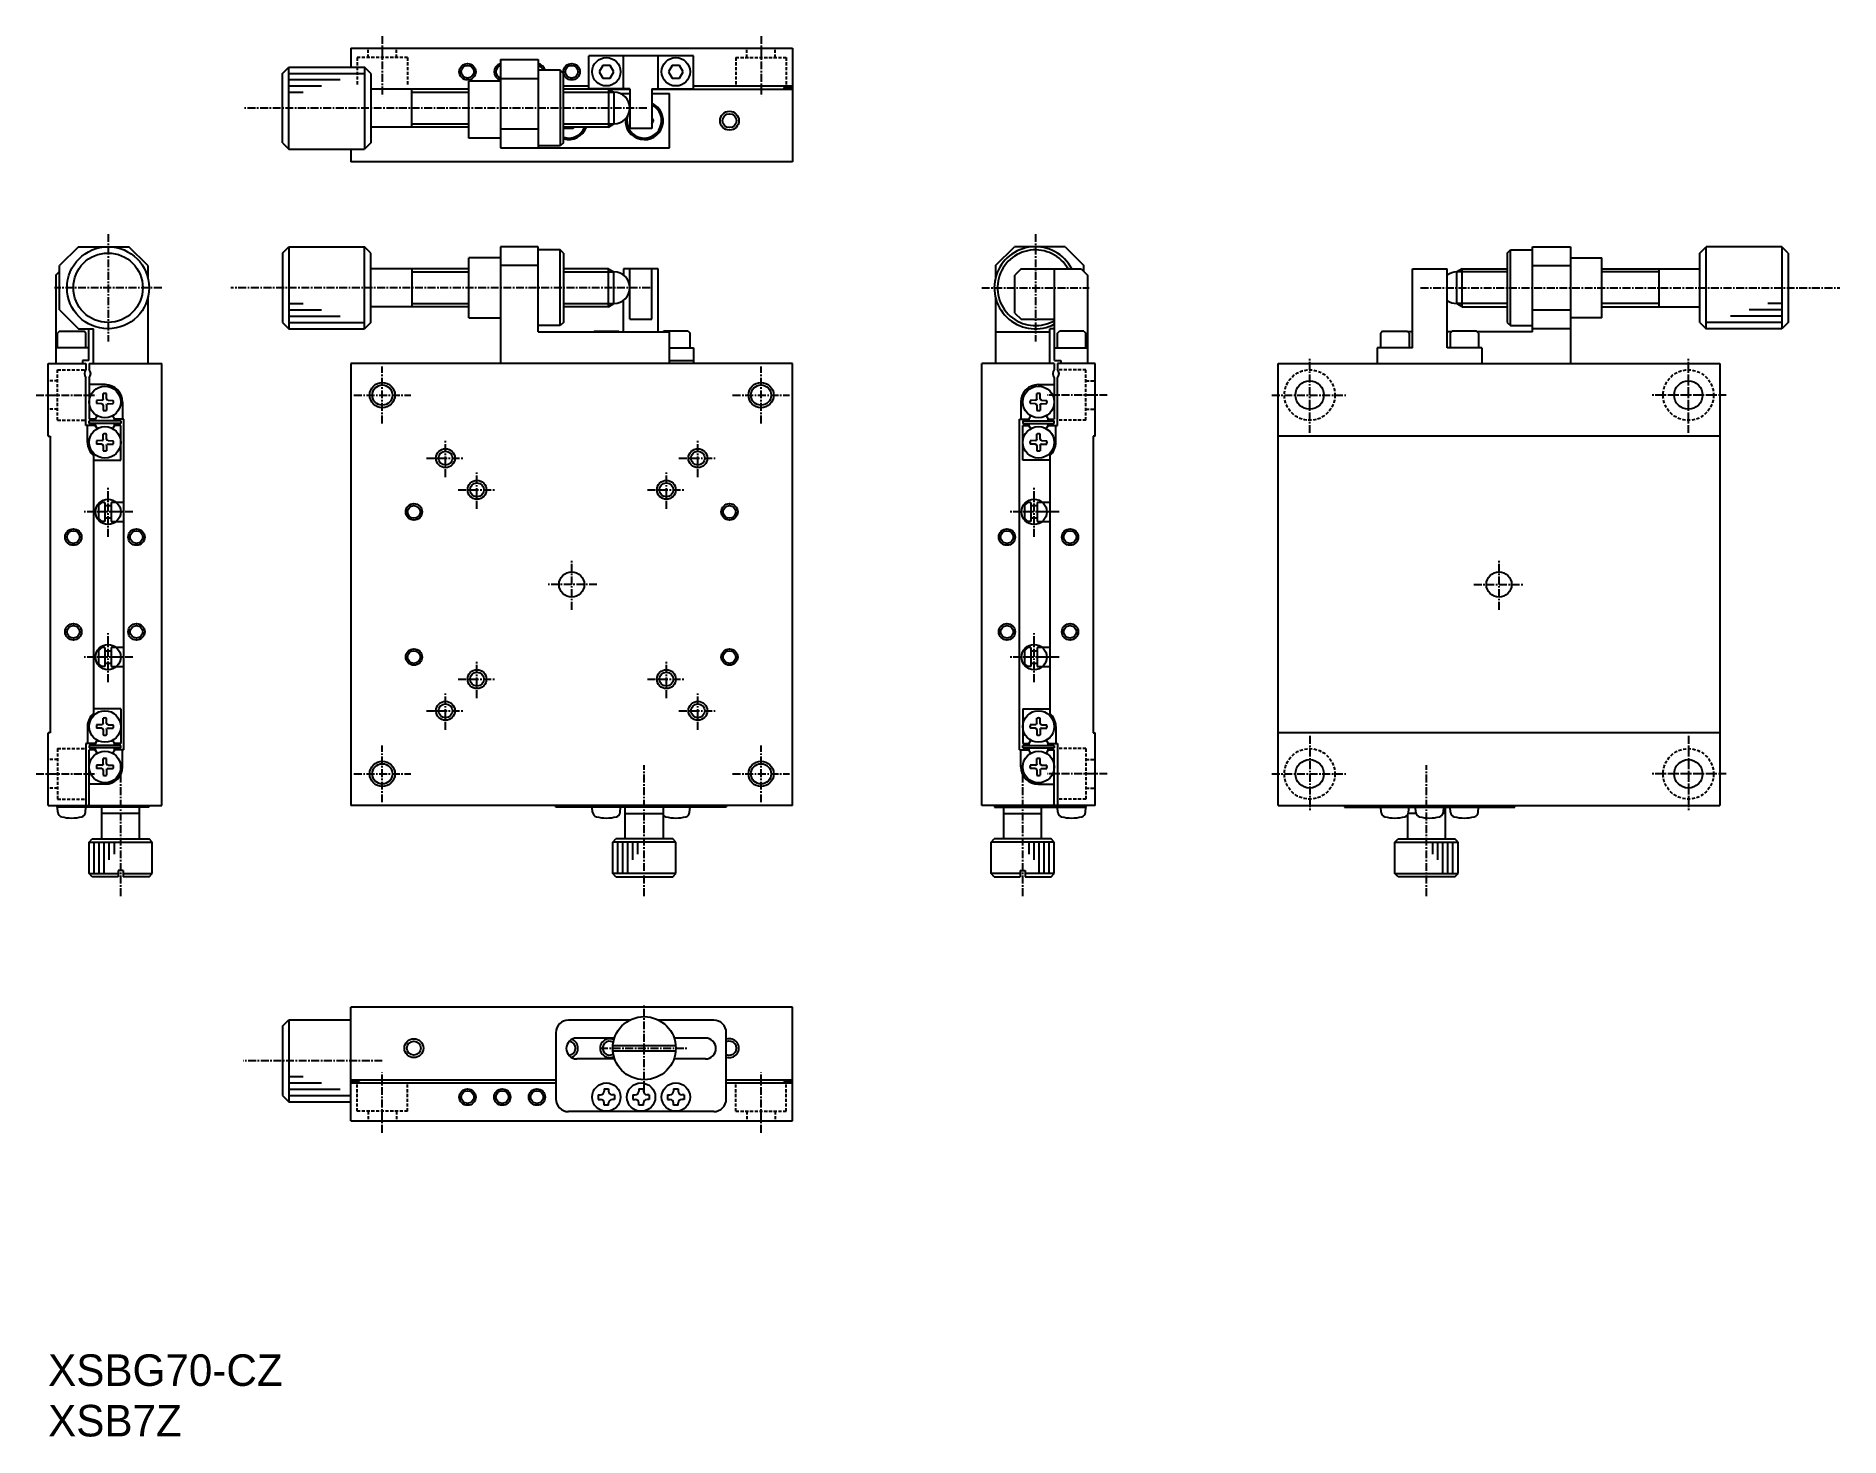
# Model space of a CAD drawing. Extents: x 78 to 364, y 35 to 256.
import ezdxf

# ---------------------------------------------------------------- set-up
doc = ezdxf.new("R2010")
doc.units = 0
doc.linetypes.add('CENTER', pattern=[2, 1.25, -0.25, 0.25, -0.25])
doc.linetypes.add('DASHED', pattern=[0.75, 0.5, -0.25])
doc.layers.get('0').update_dxf_attribs({"linetype": 'CONTINUOUS'})
doc.layers.add('CENTER', color=1, linetype='CENTER')

msp = doc.modelspace()

# ---------------------------------------------------------------- linework, layer by layer
at = {"color": 7, "linetype": 'CONTINUOUS'}
for p, q in [((127.8, 254.59), (197.8, 254.59)), ((127.8, 254.59), (127.8, 251.59)), ((197.8, 254.59), (197.8, 236.59)), ((117, 250.59), (118, 251.59)), ((118, 251.59), (130, 251.59)), ((131, 250.59), (130, 251.59)), ((151.5, 252.79), (151.5, 238.79)), ((151.5, 252.79), (157.5, 252.79)), ((157.5, 252.79), (157.5, 238.79)), ((182.1, 253.34), (165.5, 253.34)), ((165.5, 248.14), (165.5, 253.34)), ((167.73, 251.84), (167.15, 250.84)), ((168.88, 251.84), (167.73, 251.84)), ((169.46, 250.84), (168.88, 251.84)), ((171, 248.14), (171, 253.34)), ((176.5, 248.14), (176.5, 253.34)), ((178.73, 251.84), (178.15, 250.84)), ((179.88, 251.84), (178.73, 251.84)), ((180.46, 250.84), (179.88, 251.84)), ((182.1, 248.14), (182.1, 253.34)), ((117, 239.59), (117, 250.59)), ((131, 250.59), (131, 239.59)), ((146.5, 240.34), (146.5, 249.34)), ((151.5, 249.34), (146.5, 249.34)), ((151.5, 249.79), (157.5, 249.79)), ((161, 251.09), (157.5, 251.09)), ((161.5, 250.59), (161, 251.09)), ((161.5, 239.59), (161.5, 250.59)), ((167.15, 250.84), (167.73, 249.84)), ((167.73, 249.84), (168.88, 249.84)), ((168.88, 249.84), (169.46, 250.84)), ((178.15, 250.84), (178.73, 249.84)), ((178.73, 249.84), (179.88, 249.84)), ((179.88, 249.84), (180.46, 250.84)), ((146.5, 248.09), (131, 248.09)), ((137.5, 242.09), (137.5, 248.09)), ((161.5, 248.59), (165.5, 248.59)), ((168.64, 248.09), (161.5, 248.09)), ((172, 248.14), (165.5, 248.14)), ((168.64, 248.09), (169.5, 247.59)), ((168.64, 248.09), (168.64, 242.09)), ((168.64, 248.09), (172, 248.09)), ((169.5, 247.59), (169.5, 242.59)), ((170.48, 247.39), (172, 247.39)), ((172, 248.14), (172, 241.84)), ((175.5, 248.14), (175.5, 241.84)), ((175.5, 248.14), (182.1, 248.14)), ((175.5, 248.09), (197.8, 248.09)), ((175.5, 247.39), (178.3, 247.39)), ((178.3, 238.79), (178.3, 247.39)), ((182.1, 248.59), (197.8, 248.59)), ((196.4, 248.34), (196.4, 248.09)), ((196.4, 248.34), (197.8, 248.34)), ((175.5, 243.51), (175.75, 243.09)), ((175.5, 242.67), (175.75, 243.09)), ((146.5, 242.09), (131, 242.09)), ((151.5, 240.34), (146.5, 240.34)), ((151.5, 241.79), (157.5, 241.79)), ((168.64, 242.09), (161.5, 242.09)), ((161.5, 241.98), (161.58, 241.84)), ((163.02, 241.84), (161.58, 241.84)), ((163.17, 242.09), (163.02, 241.84)), ((168.64, 242.09), (169.5, 242.59)), ((175.5, 241.84), (172, 241.84)), ((117, 239.59), (118, 238.59)), ((118, 238.59), (130, 238.59)), ((127.8, 238.59), (127.8, 236.59)), ((131, 239.59), (130, 238.59)), ((151.5, 238.79), (178.3, 238.79)), ((161, 239.09), (157.5, 239.09)), ((161.5, 239.59), (161, 239.09)), ((197.8, 236.59), (127.8, 236.59)), ((84.65, 223.13), (81.65, 220.13)), ((84.65, 223.13), (92.65, 223.13)), ((95.65, 220.13), (92.65, 223.13)), ((117, 222.13), (118, 223.13)), ((118, 223.13), (130, 223.13)), ((131, 222.13), (130, 223.13)), ((151.5, 223.13), (151.5, 204.63)), ((157.5, 223.13), (151.5, 223.13)), ((157.5, 209.63), (157.5, 223.13)), ((229.96, 220.13), (232.96, 223.13)), ((240.96, 223.13), (232.96, 223.13)), ((240.96, 223.13), (243.96, 220.13)), ((315.02, 209.63), (315.02, 223.13)), ((315.02, 223.13), (321.02, 223.13)), ((321.02, 223.13), (321.02, 204.63)), ((341.52, 222.13), (342.52, 223.13)), ((354.52, 223.13), (342.52, 223.13)), ((355.52, 222.13), (354.52, 223.13)), ((81.65, 213.13), (81.65, 220.13)), ((95.65, 220.13), (95.65, 218.23)), ((117, 222.13), (117, 211.13)), ((131, 211.13), (131, 222.13)), ((146.5, 211.88), (146.5, 221.38)), ((151.5, 221.38), (146.5, 221.38)), ((157.5, 220.13), (151.5, 220.13)), ((161, 222.63), (157.5, 222.63)), ((161.5, 222.13), (161, 222.63)), ((161.5, 222.13), (161.5, 211.13)), ((229.96, 220.13), (229.96, 218.23)), ((243.96, 219.18), (243.96, 220.13)), ((311.02, 222.13), (311.52, 222.63)), ((311.02, 222.13), (311.02, 211.13)), ((311.52, 222.63), (315.02, 222.63)), ((315.02, 220.13), (321.02, 220.13)), ((321.02, 221.38), (326.02, 221.38)), ((326.02, 211.88), (326.02, 221.38)), ((341.52, 211.13), (341.52, 222.13)), ((355.52, 222.13), (355.52, 211.13)), ((81.1, 218.63), (81.65, 219.18)), ((81.1, 218.63), (81.1, 204.63)), ((146.5, 219.63), (131, 219.63)), ((137.5, 219.63), (137.5, 213.63)), ((168.64, 219.63), (161.5, 219.63)), ((168.64, 219.63), (169.5, 219.13)), ((168.64, 213.63), (168.64, 219.63)), ((169.5, 214.13), (169.5, 219.13)), ((176.5, 219.63), (171, 219.63)), ((171, 219.63), (171, 218.63)), ((172, 211.63), (172, 219.63)), ((175.5, 211.63), (175.5, 219.63)), ((176.5, 209.63), (176.5, 219.63)), ((234.01, 219.63), (233.01, 218.63)), ((233.01, 212.63), (233.01, 218.63)), ((234.01, 219.63), (243.51, 219.63)), ((239.31, 205.13), (239.31, 219.63)), ((243.51, 219.63), (244.51, 218.63)), ((244.51, 218.63), (244.51, 204.63)), ((296.02, 219.63), (301.52, 219.63)), ((296.02, 207.13), (296.02, 219.63)), ((301.52, 207.13), (301.52, 219.63)), ((303.88, 219.63), (303.02, 219.13)), ((303.02, 214.13), (303.02, 219.13)), ((303.88, 213.63), (303.88, 219.63)), ((303.88, 219.63), (311.02, 219.63)), ((326.02, 219.63), (341.52, 219.63)), ((335.02, 219.63), (335.02, 213.63)), ((95.65, 215.03), (95.65, 204.63)), ((171, 209.63), (171, 214.63)), ((229.96, 215.03), (229.96, 204.63)), ((81.65, 213.13), (84.65, 210.13)), ((146.5, 213.63), (131, 213.63)), ((146.5, 211.88), (151.5, 211.88)), ((168.64, 213.63), (161.5, 213.63)), ((168.64, 213.63), (169.5, 214.13)), ((172, 211.63), (175.5, 211.63)), ((233.01, 212.63), (234.01, 211.63)), ((234.01, 211.63), (239.31, 211.63)), ((303.88, 213.63), (303.02, 214.13)), ((303.88, 213.63), (311.02, 213.63)), ((315.02, 213.13), (321.02, 213.13)), ((326.02, 211.88), (321.02, 211.88)), ((326.02, 213.63), (341.52, 213.63)), ((81.65, 209.73), (81.35, 209.43)), ((81.35, 207.13), (81.35, 209.43)), ((81.65, 209.73), (85.55, 209.73)), ((84.65, 210.13), (87.05, 210.13)), ((85.85, 209.43), (85.55, 209.73)), ((85.85, 207.13), (85.85, 209.43)), ((86.3, 205.13), (86.3, 210.13)), ((87.05, 204.63), (87.05, 210.13)), ((117, 211.13), (118, 210.13)), ((118, 210.13), (130, 210.13)), ((131, 211.13), (130, 210.13)), ((161, 210.63), (157.5, 210.63)), ((157.5, 209.63), (178.3, 209.63)), ((161.5, 211.13), (161, 210.63)), ((166.25, 209.63), (166.35, 209.73)), ((166.35, 209.73), (170.25, 209.73)), ((170.35, 209.63), (170.25, 209.73)), ((177.25, 209.63), (177.35, 209.73)), ((181.25, 209.73), (177.35, 209.73)), ((178.3, 204.63), (178.3, 209.63)), ((181.25, 209.73), (181.55, 209.43)), ((181.55, 207.13), (181.55, 209.43)), ((229.96, 209.63), (238.56, 209.63)), ((238.56, 204.63), (238.56, 210.13)), ((239.31, 210.13), (238.56, 210.13)), ((239.76, 209.43), (240.06, 209.73)), ((239.76, 207.13), (239.76, 209.43)), ((243.96, 209.73), (240.06, 209.73)), ((243.96, 209.73), (244.26, 209.43)), ((244.26, 207.13), (244.26, 209.43)), ((291.27, 209.73), (290.97, 209.43)), ((290.97, 207.13), (290.97, 209.43)), ((291.27, 209.73), (295.17, 209.73)), ((295.47, 209.43), (295.17, 209.73)), ((296.02, 209.63), (295.27, 209.63)), ((295.47, 209.43), (295.47, 207.13)), ((302.17, 209.63), (301.52, 209.63)), ((302.27, 209.73), (301.97, 209.43)), ((301.97, 209.43), (301.97, 207.13)), ((306.17, 209.73), (302.27, 209.73)), ((306.47, 209.43), (306.17, 209.73)), ((315.02, 209.63), (306.27, 209.63)), ((306.47, 209.43), (306.47, 207.13)), ((311.02, 211.13), (311.52, 210.63)), ((311.52, 210.63), (315.02, 210.63)), ((321.02, 210.13), (315.02, 210.13)), ((341.52, 211.13), (342.52, 210.13)), ((354.52, 210.13), (342.52, 210.13)), ((355.52, 211.13), (354.52, 210.13)), ((86.3, 207.13), (81.1, 207.13)), ((178.3, 207.13), (182.1, 207.13)), ((182.1, 207.13), (182.1, 204.63)), ((239.31, 207.13), (244.51, 207.13)), ((290.42, 207.13), (290.42, 204.63)), ((296.02, 207.13), (290.42, 207.13)), ((307.02, 207.13), (301.52, 207.13)), ((307.02, 207.13), (307.02, 204.63)), ((79.85, 193.13), (79.85, 204.63)), ((79.85, 204.63), (85.85, 204.63)), ((86.3, 205.13), (85.3, 205.13)), ((85.3, 205.13), (85.3, 204.63)), ((85.85, 204.63), (85.85, 203.7)), ((86.35, 204.63), (86.35, 203.7)), ((86.35, 204.63), (97.85, 204.63)), ((97.85, 134.63), (97.85, 204.63)), ((197.8, 204.63), (127.8, 204.63)), ((127.8, 204.63), (127.8, 134.63)), ((178.3, 205.13), (182.1, 205.13)), ((197.8, 134.63), (197.8, 204.63)), ((227.76, 134.63), (227.76, 204.63)), ((239.26, 204.63), (227.76, 204.63)), ((239.26, 204.63), (239.26, 203.7)), ((239.31, 205.13), (240.31, 205.13)), ((239.76, 204.63), (239.76, 203.7)), ((245.76, 204.63), (239.76, 204.63)), ((240.31, 205.13), (240.31, 204.63)), ((245.76, 193.13), (245.76, 204.63)), ((274.72, 204.63), (344.72, 204.63)), ((274.72, 134.63), (274.72, 204.63)), ((344.72, 204.63), (344.72, 134.63)), ((85.85, 194.83), (85.85, 202.37)), ((86.35, 202.37), (86.35, 195.83)), ((88.9, 201.28), (86.35, 201.28)), ((236.71, 201.28), (239.26, 201.28)), ((239.26, 202.37), (239.26, 195.83)), ((239.76, 194.83), (239.76, 202.37)), ((88.35, 198.81), (87.52, 198.79)), ((88.35, 198.26), (87.52, 198.27)), ((88.35, 198.81), (88.51, 198.88)), ((88.35, 198.26), (88.51, 198.19)), ((88.57, 199.02), (88.51, 198.88)), ((88.57, 198.05), (88.51, 198.19)), ((88.57, 199.02), (88.59, 199.86)), ((88.57, 198.05), (88.59, 197.21)), ((89.12, 199.02), (89.11, 199.86)), ((89.12, 198.05), (89.11, 197.21)), ((89.12, 199.02), (89.18, 198.88)), ((89.12, 198.05), (89.18, 198.19)), ((89.35, 198.81), (89.18, 198.88)), ((89.35, 198.26), (89.18, 198.19)), ((89.35, 198.81), (90.17, 198.79)), ((89.35, 198.26), (90.17, 198.27)), ((91.65, 198.53), (91.65, 195.83)), ((233.96, 198.53), (233.96, 195.83)), ((236.26, 198.81), (235.43, 198.79)), ((236.26, 198.26), (235.43, 198.27)), ((236.26, 198.81), (236.43, 198.88)), ((236.26, 198.26), (236.43, 198.19)), ((236.48, 199.02), (236.43, 198.88)), ((236.48, 198.05), (236.43, 198.19)), ((236.48, 199.02), (236.5, 199.86)), ((236.48, 198.05), (236.5, 197.21)), ((237.03, 199.02), (237.02, 199.86)), ((237.03, 198.05), (237.02, 197.21)), ((237.03, 199.02), (237.09, 198.88)), ((237.03, 198.05), (237.09, 198.19)), ((237.26, 198.81), (237.09, 198.88)), ((237.26, 198.26), (237.09, 198.19)), ((237.26, 198.81), (238.08, 198.79)), ((237.26, 198.26), (238.08, 198.27)), ((87.3, 194.83), (85.85, 194.83)), ((86.1, 192.13), (86.1, 194.83)), ((87.3, 195.83), (86.35, 195.83)), ((91.35, 195.53), (86.35, 195.53)), ((86.35, 195.13), (86.35, 195.53)), ((91.35, 195.13), (86.35, 195.13)), ((87.47, 196.13), (87.3, 195.83)), ((87.47, 194.54), (87.3, 194.83)), ((90.23, 196.13), (90.4, 195.83)), ((90.23, 194.54), (90.4, 194.83)), ((91.85, 195.83), (90.4, 195.83)), ((91.35, 194.83), (90.4, 194.83)), ((91.35, 195.53), (91.35, 195.13)), ((91.35, 189.33), (91.35, 194.83)), ((91.85, 143.43), (91.85, 195.83)), ((233.76, 195.83), (235.21, 195.83)), ((233.76, 143.43), (233.76, 195.83)), ((234.26, 195.53), (239.26, 195.53)), ((234.26, 195.53), (234.26, 195.13)), ((234.26, 195.13), (239.26, 195.13)), ((234.26, 189.33), (234.26, 194.83)), ((234.26, 194.83), (235.21, 194.83)), ((235.38, 196.13), (235.21, 195.83)), ((235.38, 194.54), (235.21, 194.83)), ((238.14, 196.13), (238.31, 195.83)), ((238.14, 194.54), (238.31, 194.83)), ((238.31, 195.83), (239.26, 195.83)), ((238.31, 194.83), (239.76, 194.83)), ((239.26, 195.13), (239.26, 195.53)), ((239.51, 192.13), (239.51, 194.83)), ((79.85, 193.13), (80.2, 193.13)), ((80.2, 193.13), (80.2, 146.13)), ((88.35, 192.41), (87.52, 192.39)), ((88.35, 191.86), (87.52, 191.87)), ((88.35, 192.41), (88.51, 192.48)), ((88.35, 191.86), (88.51, 191.79)), ((88.57, 192.62), (88.51, 192.48)), ((88.57, 191.65), (88.51, 191.79)), ((88.57, 192.62), (88.59, 193.46)), ((88.57, 191.65), (88.59, 190.81)), ((89.12, 192.62), (89.11, 193.46)), ((89.12, 191.65), (89.11, 190.81)), ((89.12, 192.62), (89.18, 192.48)), ((89.12, 191.65), (89.18, 191.79)), ((89.35, 192.41), (89.18, 192.48)), ((89.35, 191.86), (89.18, 191.79)), ((89.35, 192.41), (90.17, 192.39)), ((89.35, 191.86), (90.17, 191.87)), ((236.26, 192.41), (235.43, 192.39)), ((236.26, 191.86), (235.43, 191.87)), ((236.26, 192.41), (236.43, 192.48)), ((236.26, 191.86), (236.43, 191.79)), ((236.48, 192.62), (236.43, 192.48)), ((236.48, 191.65), (236.43, 191.79)), ((236.48, 192.62), (236.5, 193.46)), ((236.48, 191.65), (236.5, 190.81)), ((237.03, 192.62), (237.02, 193.46)), ((237.03, 191.65), (237.02, 190.81)), ((237.03, 192.62), (237.09, 192.48)), ((237.03, 191.65), (237.09, 191.79)), ((237.26, 192.41), (237.09, 192.48)), ((237.26, 191.86), (237.09, 191.79)), ((237.26, 192.41), (238.08, 192.39)), ((237.26, 191.86), (238.08, 191.87)), ((245.76, 193.13), (245.41, 193.13)), ((245.41, 193.13), (245.41, 146.13)), ((344.72, 193.13), (274.72, 193.13)), ((87.05, 190.06), (87.05, 149.21)), ((87.05, 189.33), (91.35, 189.33)), ((238.56, 189.33), (234.26, 189.33)), ((238.56, 190.06), (238.56, 149.21)), ((87.85, 182.13), (88.35, 182.63)), ((87.85, 182.13), (87.85, 180.13)), ((87.85, 180.13), (88.35, 179.63)), ((88.85, 182.63), (88.35, 182.63)), ((88.85, 182.63), (88.85, 179.63)), ((88.85, 182.13), (89.85, 182.13)), ((89.85, 180.13), (88.85, 180.13)), ((89.85, 182.63), (89.85, 179.63)), ((91.85, 182.63), (89.85, 182.63)), ((234.56, 182.13), (235.06, 182.63)), ((234.56, 182.13), (234.56, 180.13)), ((234.56, 180.13), (235.06, 179.63)), ((235.56, 182.63), (235.06, 182.63)), ((235.56, 182.63), (235.56, 179.63)), ((235.56, 182.13), (236.56, 182.13)), ((236.56, 180.13), (235.56, 180.13)), ((236.56, 182.63), (236.56, 179.63)), ((238.56, 182.63), (236.56, 182.63)), ((88.85, 179.63), (88.35, 179.63)), ((89.85, 179.63), (91.85, 179.63)), ((235.56, 179.63), (235.06, 179.63)), ((236.56, 179.63), (238.56, 179.63)), ((87.85, 159.13), (88.35, 159.63)), ((87.85, 159.13), (87.85, 157.13)), ((88.85, 159.63), (88.35, 159.63)), ((88.85, 159.63), (88.85, 156.63)), ((88.85, 159.13), (89.85, 159.13)), ((89.85, 159.63), (89.85, 156.63)), ((91.85, 159.63), (89.85, 159.63)), ((234.56, 159.13), (235.06, 159.63)), ((234.56, 159.13), (234.56, 157.13)), ((235.56, 159.63), (235.06, 159.63)), ((235.56, 159.63), (235.56, 156.63)), ((235.56, 159.13), (236.56, 159.13)), ((236.56, 159.63), (236.56, 156.63)), ((238.56, 159.63), (236.56, 159.63)), ((87.85, 157.13), (88.35, 156.63)), ((88.85, 156.63), (88.35, 156.63)), ((89.85, 157.13), (88.85, 157.13)), ((89.85, 156.63), (91.85, 156.63)), ((234.56, 157.13), (235.06, 156.63)), ((235.56, 156.63), (235.06, 156.63)), ((236.56, 157.13), (235.56, 157.13)), ((236.56, 156.63), (238.56, 156.63)), ((91.35, 149.93), (87.05, 149.93)), ((91.35, 149.93), (91.35, 144.43)), ((234.26, 149.93), (238.56, 149.93)), ((234.26, 149.93), (234.26, 144.43)), ((80.2, 146.13), (79.85, 146.13)), ((79.85, 134.63), (79.85, 146.13)), ((86.1, 147.13), (86.1, 144.43)), ((88.35, 147.41), (87.52, 147.39)), ((88.35, 146.86), (87.52, 146.87)), ((88.35, 147.41), (88.51, 147.48)), ((88.35, 146.86), (88.51, 146.79)), ((88.57, 147.62), (88.51, 147.48)), ((88.57, 146.65), (88.51, 146.79)), ((88.57, 147.62), (88.59, 148.46)), ((88.57, 146.65), (88.59, 145.81)), ((89.12, 147.62), (89.11, 148.46)), ((89.12, 146.65), (89.11, 145.81)), ((89.12, 147.62), (89.18, 147.48)), ((89.12, 146.65), (89.18, 146.79)), ((89.35, 147.41), (89.18, 147.48)), ((89.35, 146.86), (89.18, 146.79)), ((89.35, 147.41), (90.17, 147.39)), ((89.35, 146.86), (90.17, 146.87)), ((236.26, 147.41), (235.43, 147.39)), ((236.26, 146.86), (235.43, 146.87)), ((236.26, 147.41), (236.43, 147.48)), ((236.26, 146.86), (236.43, 146.79)), ((236.48, 147.62), (236.43, 147.48)), ((236.48, 146.65), (236.43, 146.79)), ((236.48, 147.62), (236.5, 148.46)), ((236.48, 146.65), (236.5, 145.81)), ((237.03, 147.62), (237.02, 148.46)), ((237.03, 146.65), (237.02, 145.81)), ((237.03, 147.62), (237.09, 147.48)), ((237.03, 146.65), (237.09, 146.79)), ((237.26, 147.41), (237.09, 147.48)), ((237.26, 146.86), (237.09, 146.79)), ((237.26, 147.41), (238.08, 147.39)), ((237.26, 146.86), (238.08, 146.87)), ((239.51, 147.13), (239.51, 144.43)), ((245.41, 146.13), (245.76, 146.13)), ((245.76, 134.63), (245.76, 146.13)), ((344.72, 146.13), (274.72, 146.13)), ((85.85, 144.43), (85.85, 134.63)), ((87.3, 144.43), (85.85, 144.43)), ((91.35, 144.13), (86.35, 144.13)), ((86.35, 144.13), (86.35, 143.73)), ((91.35, 143.73), (86.35, 143.73)), ((86.35, 134.63), (86.35, 143.43)), ((87.3, 143.43), (86.35, 143.43)), ((87.47, 144.73), (87.3, 144.43)), ((87.47, 143.14), (87.3, 143.43)), ((90.23, 144.73), (90.4, 144.43)), ((90.23, 143.14), (90.4, 143.43)), ((91.35, 144.43), (90.4, 144.43)), ((91.85, 143.43), (90.4, 143.43)), ((91.35, 143.73), (91.35, 144.13)), ((91.65, 140.73), (91.65, 143.43)), ((233.76, 143.43), (235.21, 143.43)), ((233.96, 140.73), (233.96, 143.43)), ((234.26, 144.43), (235.21, 144.43)), ((234.26, 144.13), (239.26, 144.13)), ((234.26, 143.73), (234.26, 144.13)), ((234.26, 143.73), (239.26, 143.73)), ((235.38, 144.73), (235.21, 144.43)), ((235.38, 143.14), (235.21, 143.43)), ((238.14, 144.73), (238.31, 144.43)), ((238.14, 143.14), (238.31, 143.43)), ((238.31, 144.43), (239.76, 144.43)), ((238.31, 143.43), (239.26, 143.43)), ((239.26, 144.13), (239.26, 143.73)), ((239.26, 134.63), (239.26, 143.43)), ((239.76, 144.43), (239.76, 134.63)), ((88.35, 141.01), (87.52, 140.99)), ((88.35, 140.46), (87.52, 140.47)), ((88.35, 141.01), (88.51, 141.08)), ((88.35, 140.46), (88.51, 140.39)), ((88.57, 141.22), (88.51, 141.08)), ((88.57, 140.25), (88.51, 140.39)), ((88.57, 141.22), (88.59, 142.06)), ((88.57, 140.25), (88.59, 139.41)), ((89.12, 141.22), (89.11, 142.06)), ((89.12, 140.25), (89.11, 139.41)), ((89.12, 141.22), (89.18, 141.08)), ((89.12, 140.25), (89.18, 140.39)), ((89.35, 141.01), (89.18, 141.08)), ((89.35, 140.46), (89.18, 140.39)), ((89.35, 141.01), (90.17, 140.99)), ((89.35, 140.46), (90.17, 140.47)), ((236.26, 141.01), (235.43, 140.99)), ((236.26, 140.46), (235.43, 140.47)), ((236.26, 141.01), (236.43, 141.08)), ((236.26, 140.46), (236.43, 140.39)), ((236.48, 141.22), (236.43, 141.08)), ((236.48, 140.25), (236.43, 140.39)), ((236.48, 141.22), (236.5, 142.06)), ((236.48, 140.25), (236.5, 139.41)), ((237.03, 141.22), (237.02, 142.06)), ((237.03, 140.25), (237.02, 139.41)), ((237.03, 141.22), (237.09, 141.08)), ((237.03, 140.25), (237.09, 140.39)), ((237.26, 141.01), (237.09, 141.08)), ((237.26, 140.46), (237.09, 140.39)), ((237.26, 141.01), (238.08, 140.99)), ((237.26, 140.46), (238.08, 140.47)), ((88.9, 137.98), (86.35, 137.98)), ((236.71, 137.98), (239.26, 137.98)), ((79.85, 134.63), (97.85, 134.63)), ((81.3, 134.33), (81.3, 134.63)), ((95.8, 134.33), (81.3, 134.33)), ((81.41, 133.55), (81.35, 134.33)), ((85.78, 133.55), (85.85, 134.33)), ((88.35, 129.33), (88.35, 134.33)), ((94.35, 129.33), (94.35, 134.33)), ((95.8, 134.63), (95.8, 134.33)), ((197.8, 134.63), (127.8, 134.63)), ((160.3, 134.33), (160.3, 134.63)), ((187.3, 134.33), (160.3, 134.33)), ((166.12, 133.57), (166.05, 134.33)), ((170.48, 133.55), (170.55, 134.33)), ((171.3, 129.33), (171.3, 134.33)), ((177.3, 134.33), (177.3, 129.33)), ((181.48, 133.55), (181.55, 134.33)), ((187.3, 134.63), (187.3, 134.33)), ((245.76, 134.63), (227.76, 134.63)), ((229.81, 134.63), (229.81, 134.33)), ((229.81, 134.33), (244.31, 134.33)), ((231.26, 129.33), (231.26, 134.33)), ((237.26, 129.33), (237.26, 134.33)), ((239.83, 133.55), (239.76, 134.33)), ((244.19, 133.55), (244.26, 134.33)), ((244.31, 134.33), (244.31, 134.63)), ((274.72, 134.63), (344.72, 134.63)), ((285.22, 134.63), (285.22, 134.33)), ((285.22, 134.33), (312.22, 134.33)), ((291.03, 133.55), (290.97, 134.33)), ((295.4, 133.57), (295.47, 134.33)), ((296.53, 133.55), (296.47, 134.33)), ((300.9, 133.57), (300.97, 134.33)), ((301.22, 129.33), (301.22, 134.33)), ((302.03, 133.55), (301.97, 134.33)), ((306.4, 133.57), (306.47, 134.33)), ((312.22, 134.33), (312.22, 134.63)), ((94.35, 133.33), (88.35, 133.33)), ((171.3, 133.33), (177.3, 133.33)), ((231.26, 133.33), (237.26, 133.33)), ((295.22, 133.12), (295.22, 129.33)), ((296.58, 133.33), (295.34, 133.33)), ((301.22, 133.33), (300.84, 133.33)), ((86.35, 128.83), (86.85, 129.33)), ((86.35, 123.83), (86.35, 128.83)), ((86.85, 129.33), (95.85, 129.33)), ((96.35, 128.83), (95.85, 129.33)), ((96.35, 123.83), (96.35, 128.83)), ((169.3, 128.83), (169.8, 129.33)), ((169.3, 123.83), (169.3, 128.83)), ((178.8, 129.33), (169.8, 129.33)), ((179.3, 128.83), (178.8, 129.33)), ((179.3, 123.83), (179.3, 128.83)), ((229.26, 128.83), (229.76, 129.33)), ((229.26, 123.83), (229.26, 128.83)), ((238.76, 129.33), (229.76, 129.33)), ((239.26, 128.83), (238.76, 129.33)), ((239.26, 123.83), (239.26, 128.83)), ((293.22, 128.83), (293.72, 129.33)), ((293.22, 123.83), (293.22, 128.83)), ((293.72, 129.33), (302.72, 129.33)), ((303.22, 128.83), (302.72, 129.33)), ((303.22, 123.83), (303.22, 128.83)), ((86.85, 123.33), (86.35, 123.83)), ((90.95, 123.33), (86.85, 123.33)), ((90.95, 124.33), (90.95, 123.33)), ((91.75, 124.33), (90.95, 124.33)), ((91.75, 124.33), (91.75, 123.33)), ((95.85, 123.33), (91.75, 123.33)), ((95.85, 123.33), (96.35, 123.83)), ((169.8, 123.33), (169.3, 123.83)), ((169.8, 123.33), (178.8, 123.33)), ((178.8, 123.33), (179.3, 123.83)), ((229.76, 123.33), (229.26, 123.83)), ((229.76, 123.33), (233.86, 123.33)), ((233.86, 124.33), (233.86, 123.33)), ((233.86, 124.33), (234.66, 124.33)), ((234.66, 124.33), (234.66, 123.33)), ((234.66, 123.33), (238.76, 123.33)), ((238.76, 123.33), (239.26, 123.83)), ((293.72, 123.33), (293.22, 123.83)), ((302.72, 123.33), (293.72, 123.33)), ((302.72, 123.33), (303.22, 123.83)), ((117, 99.68), (118, 100.68)), ((118, 100.68), (127.8, 100.68)), ((197.8, 102.68), (127.8, 102.68)), ((127.8, 84.68), (127.8, 102.68)), ((172.02, 100.63), (162.3, 100.63)), ((185.3, 100.63), (176.58, 100.63)), ((197.8, 84.68), (197.8, 102.68)), ((117, 99.68), (117, 88.68)), ((160.3, 98.63), (160.3, 88.13)), ((169.57, 97.78), (163.6, 97.78)), ((184, 97.78), (179.04, 97.78)), ((187.3, 88.13), (187.3, 98.63)), ((169.6, 94.48), (163.6, 94.48)), ((169.32, 96.58), (179.29, 96.58)), ((169.32, 95.78), (179.29, 95.78)), ((184, 94.48), (179.01, 94.48)), ((117, 88.68), (118, 87.68)), ((127.8, 91.18), (160.3, 91.18)), ((129.2, 90.93), (127.8, 90.93)), ((127.8, 90.68), (160.3, 90.68)), ((129.2, 90.93), (129.2, 91.18)), ((167, 88.78), (167.36, 88.78)), ((167, 88.78), (167, 88.07)), ((167.95, 89.72), (167.95, 89.37)), ((167.95, 89.72), (168.66, 89.72)), ((168.66, 89.72), (168.66, 89.37)), ((169.6, 88.78), (169.25, 88.78)), ((169.6, 88.78), (169.6, 88.07)), ((172.5, 88.78), (172.86, 88.78)), ((172.5, 88.78), (172.5, 88.07)), ((173.45, 89.72), (173.45, 89.37)), ((173.45, 89.72), (174.16, 89.72)), ((174.16, 89.72), (174.16, 89.37)), ((175.1, 88.78), (174.75, 88.78)), ((175.1, 88.78), (175.1, 88.07)), ((178, 88.78), (178.36, 88.78)), ((178, 88.78), (178, 88.07)), ((178.95, 89.72), (178.95, 89.37)), ((178.95, 89.72), (179.66, 89.72)), ((179.66, 89.72), (179.66, 89.37)), ((180.6, 88.78), (180.25, 88.78)), ((180.6, 88.78), (180.6, 88.07)), ((187.3, 91.18), (197.8, 91.18)), ((187.3, 90.68), (197.8, 90.68)), ((196.4, 90.93), (196.4, 91.18)), ((196.4, 90.93), (197.8, 90.93)), ((118, 87.68), (127.8, 87.68)), ((185.3, 86.13), (162.3, 86.13)), ((167, 88.07), (167.36, 88.07)), ((167.95, 87.13), (167.95, 87.48)), ((168.66, 87.13), (167.95, 87.13)), ((168.66, 87.13), (168.66, 87.48)), ((169.6, 88.07), (169.25, 88.07)), ((172.5, 88.07), (172.86, 88.07)), ((173.45, 87.13), (173.45, 87.48)), ((174.16, 87.13), (173.45, 87.13)), ((174.16, 87.13), (174.16, 87.48)), ((175.1, 88.07), (174.75, 88.07)), ((178, 88.07), (178.36, 88.07)), ((178.95, 87.13), (178.95, 87.48)), ((179.66, 87.13), (178.95, 87.13)), ((179.66, 87.13), (179.66, 87.48)), ((180.6, 88.07), (180.25, 88.07)), ((127.8, 84.68), (197.8, 84.68))]:
    msp.add_line(p, q, dxfattribs=at)
at = {"color": 3, "linetype": 'DASHED'}
for p, q in [((130.55, 253.09), (130.55, 254.59)), ((135.05, 253.09), (135.05, 254.59)), ((190.55, 253.09), (190.55, 254.59)), ((195.05, 253.09), (195.05, 254.59)), ((136.8, 253.09), (128.8, 253.09)), ((128.8, 253.09), (128.8, 248.59)), ((136.8, 253.09), (136.8, 248.59)), ((188.8, 253.09), (196.8, 253.09)), ((188.8, 253.09), (188.8, 248.59)), ((196.8, 253.09), (196.8, 248.59)), ((81.35, 195.63), (81.35, 203.63)), ((81.35, 203.63), (85.8, 203.63)), ((244.26, 203.63), (239.81, 203.63)), ((244.26, 195.63), (244.26, 203.63)), ((81.35, 201.88), (79.85, 201.88)), ((244.26, 201.88), (245.76, 201.88)), ((81.35, 197.38), (79.85, 197.38)), ((244.26, 197.38), (245.76, 197.38)), ((81.35, 195.63), (85.85, 195.63)), ((244.26, 195.63), (239.76, 195.63)), ((81.35, 143.63), (81.35, 135.63)), ((81.35, 143.63), (85.85, 143.63)), ((244.26, 143.63), (239.76, 143.63)), ((244.26, 143.63), (244.26, 135.63)), ((81.35, 141.88), (79.85, 141.88)), ((244.26, 141.88), (245.76, 141.88)), ((81.35, 137.38), (79.85, 137.38)), ((244.26, 137.38), (245.76, 137.38)), ((81.35, 135.63), (85.85, 135.63)), ((244.26, 135.63), (239.76, 135.63)), ((128.8, 86.18), (128.8, 90.68)), ((136.8, 86.18), (136.8, 90.68)), ((188.8, 86.18), (188.8, 90.68)), ((196.8, 86.18), (196.8, 90.68)), ((136.8, 86.18), (128.8, 86.18)), ((130.55, 86.18), (130.55, 84.68)), ((135.05, 86.18), (135.05, 84.68)), ((188.8, 86.18), (196.8, 86.18)), ((190.55, 86.18), (190.55, 84.68)), ((195.05, 86.18), (195.05, 84.68))]:
    msp.add_line(p, q, dxfattribs=at)
at = {"color": 3, "linetype": 'CONTINUOUS'}
for p, q in [((118, 238.59), (118, 251.59)), ((130, 251.59), (130, 238.59)), ((118, 250.59), (130, 250.59)), ((118, 249.59), (126.12, 249.59)), ((161, 251.09), (161, 239.09)), ((118, 248.59), (123.17, 248.59)), ((118, 247.59), (120.24, 247.59)), ((137.5, 247.59), (146.5, 247.59)), ((161.5, 247.59), (169.5, 247.59)), ((137.5, 242.59), (146.5, 242.59)), ((161.5, 242.59), (169.5, 242.59)), ((118, 223.13), (118, 210.13)), ((130, 210.13), (130, 223.13)), ((342.52, 210.13), (342.52, 223.13)), ((354.52, 223.13), (354.52, 210.13)), ((161, 210.63), (161, 222.63)), ((311.52, 210.63), (311.52, 222.63)), ((137.5, 219.13), (146.5, 219.13)), ((161.5, 219.13), (169.5, 219.13)), ((311.02, 219.13), (303.02, 219.13)), ((335.02, 219.13), (326.02, 219.13)), ((118, 214.13), (120.24, 214.13)), ((118, 213.13), (123.17, 213.13)), ((118, 212.13), (126.12, 212.13)), ((137.5, 214.13), (146.5, 214.13)), ((161.5, 214.13), (169.5, 214.13)), ((311.02, 214.13), (303.02, 214.13)), ((335.02, 214.13), (326.02, 214.13)), ((354.52, 212.13), (346.4, 212.13)), ((354.52, 213.13), (349.35, 213.13)), ((354.52, 214.13), (352.28, 214.13)), ((118, 211.13), (130, 211.13)), ((354.52, 211.13), (342.52, 211.13)), ((86.35, 128.83), (96.35, 128.83)), ((87.15, 123.83), (87.15, 128.83)), ((87.95, 123.83), (87.95, 128.83)), ((88.75, 123.83), (88.75, 128.83)), ((89.55, 126.02), (89.55, 128.83)), ((90.35, 126.93), (90.35, 128.83)), ((179.3, 128.83), (169.3, 128.83)), ((170.1, 123.83), (170.1, 128.83)), ((170.9, 123.83), (170.9, 128.83)), ((171.7, 123.83), (171.7, 128.83)), ((172.5, 126.02), (172.5, 128.83)), ((173.3, 126.93), (173.3, 128.83)), ((239.26, 128.83), (229.26, 128.83)), ((235.26, 126.93), (235.26, 128.83)), ((236.06, 126.02), (236.06, 128.83)), ((236.86, 123.83), (236.86, 128.83)), ((237.66, 123.83), (237.66, 128.83)), ((238.46, 123.83), (238.46, 128.83)), ((293.22, 128.83), (303.22, 128.83)), ((299.22, 126.93), (299.22, 128.83)), ((300.02, 126.02), (300.02, 128.83)), ((300.82, 123.83), (300.82, 128.83)), ((301.62, 123.83), (301.62, 128.83)), ((302.42, 123.83), (302.42, 128.83)), ((86.35, 123.83), (90.95, 123.83)), ((91.75, 123.83), (96.35, 123.83)), ((179.3, 123.83), (169.3, 123.83)), ((233.86, 123.83), (229.26, 123.83)), ((239.26, 123.83), (234.66, 123.83)), ((293.22, 123.83), (303.22, 123.83)), ((118, 100.68), (118, 87.68)), ((118, 91.68), (120.24, 91.68)), ((118, 90.68), (123.17, 90.68)), ((118, 89.68), (126.12, 89.68)), ((118, 88.68), (127.8, 88.68))]:
    msp.add_line(p, q, dxfattribs=at)
for centre, radius in [((146.3, 250.84), 1.3), ((146.3, 250.84), 1), ((162.8, 250.84), 1.3), ((162.8, 250.84), 1), ((187.8, 243.09), 1.5), ((89.35, 216.63), 5.5), ((132.8, 199.63), 2), ((192.8, 199.63), 2), ((142.8, 189.63), 1.5), ((182.8, 189.63), 1.5), ((147.8, 184.63), 1.5), ((177.8, 184.63), 1.5), ((89.35, 181.13), 2), ((236.06, 181.13), 2), ((137.8, 181.13), 1.3), ((137.8, 181.13), 1), ((187.8, 181.13), 1.3), ((187.8, 181.13), 1), ((83.85, 177.13), 1.3), ((83.85, 177.13), 1), ((93.85, 177.13), 1.3), ((93.85, 177.13), 1), ((231.76, 177.13), 1.3), ((231.76, 177.13), 1), ((241.76, 177.13), 1.3), ((241.76, 177.13), 1), ((83.85, 162.13), 1.3), ((83.85, 162.13), 1), ((93.85, 162.13), 1.3), ((93.85, 162.13), 1), ((231.76, 162.13), 1.3), ((231.76, 162.13), 1), ((241.76, 162.13), 1.3), ((241.76, 162.13), 1), ((89.35, 158.13), 2), ((236.06, 158.13), 2), ((137.8, 158.13), 1.3), ((137.8, 158.13), 1), ((187.8, 158.13), 1.3), ((187.8, 158.13), 1), ((147.8, 154.63), 1.5), ((177.8, 154.63), 1.5), ((142.8, 149.63), 1.5), ((182.8, 149.63), 1.5), ((132.8, 139.63), 2), ((192.8, 139.63), 2), ((137.8, 96.18), 1.5), ((146.3, 88.43), 1.3), ((146.3, 88.43), 1), ((151.8, 88.43), 1.3), ((151.8, 88.43), 1), ((157.3, 88.43), 1.3), ((157.3, 88.43), 1)]:
    msp.add_circle(centre, radius, dxfattribs=at)
at = {"color": 7, "linetype": 'CONTINUOUS'}
for centre, radius in [((168.3, 250.84), 2.25), ((179.3, 250.84), 2.25), ((187.8, 243.09), 1.1), ((89.35, 216.63), 6.5), ((88.85, 198.53), 2.5), ((132.8, 199.63), 1.6), ((192.8, 199.63), 1.6), ((236.76, 198.53), 2.5), ((279.72, 199.63), 2.25), ((339.72, 199.63), 2.25), ((88.85, 192.13), 2.5), ((236.76, 192.13), 2.5), ((142.8, 189.63), 1.1), ((182.8, 189.63), 1.1), ((147.8, 184.63), 1.1), ((177.8, 184.63), 1.1), ((162.8, 169.63), 2), ((309.72, 169.63), 2), ((147.8, 154.63), 1.1), ((177.8, 154.63), 1.1), ((88.85, 147.13), 2.5), ((142.8, 149.63), 1.1), ((182.8, 149.63), 1.1), ((236.76, 147.13), 2.5), ((88.85, 140.73), 2.5), ((236.76, 140.73), 2.5), ((132.8, 139.63), 1.6), ((192.8, 139.63), 1.6), ((279.72, 139.63), 2.25), ((339.72, 139.63), 2.25), ((174.3, 96.18), 5), ((137.8, 96.18), 1.1), ((168.3, 88.43), 2.25), ((173.8, 88.43), 2.25), ((179.3, 88.43), 2.25)]:
    msp.add_circle(centre, radius, dxfattribs=at)
at = {"color": 3, "linetype": 'DASHED'}
for centre in [(279.72, 199.63), (339.72, 199.63), (279.72, 139.63), (339.72, 139.63)]:
    msp.add_circle(centre, 4, dxfattribs=at)
at = {"color": 3, "linetype": 'CONTINUOUS'}
for centre, radius, start, end in [((151.8, 250.84), 1.3, 103.3424, 256.6576), ((151.8, 250.84), 1, 107.4576, 252.5424), ((157.3, 250.84), 1.3, 11.0875, 81.1501), ((157.3, 250.84), 1, 14.4775, 78.463), ((162.3, 96.18), 1.5, 286.0128, 69.5821), ((168.8, 96.18), 1.5, 62.9643, 297.0357), ((187.8, 96.18), 1.5, 250.5288, 109.4712)]:
    msp.add_arc(centre, radius, start, end, dxfattribs=at)
at = {"color": 7, "linetype": 'CONTINUOUS'}
for centre, radius, start, end in [((169.5, 245.09), 2.5, 270, 90), ((174.3, 243.09), 3, 174.6711, 66.4218), ((174.3, 243.09), 2.75, 164.9232, 64.1279), ((174.3, 243.09), 2.75, 146.7581, 149.837), ((162.3, 243.09), 2.75, 253.0876, 338.6763), ((162.3, 243.09), 3, 254.534, 340.5288), ((236.26, 216.63), 6.5, 27.4864, 297.9844), ((236.26, 216.63), 6, 30, 300.5529), ((169.5, 216.63), 2.5, 270, 90), ((303.02, 216.63), 2.5, 90, 126.8699), ((303.02, 216.63), 2.5, 233.1301, 270), ((86.6, 203.03), 1, 138.5904, 221.4096), ((85.6, 203.03), 1, 318.5904, 41.4096), ((240.01, 203.03), 1, 138.5904, 221.4096), ((239.01, 203.03), 1, 318.5904, 41.4096), ((88.9, 198.53), 2.75, 0, 90), ((236.71, 198.53), 2.75, 90, 180), ((88.85, 198.53), 1.35, 168.8959, 191.1041), ((88.85, 198.53), 1.35, 78.8959, 101.1041), ((88.85, 198.53), 1.35, 258.8959, 281.1041), ((88.85, 198.53), 1.35, 348.8959, 11.1041), ((236.76, 198.53), 1.35, 168.8959, 191.1041), ((236.76, 198.53), 1.35, 78.8959, 101.1041), ((236.76, 198.53), 1.35, 258.8959, 281.1041), ((236.76, 198.53), 1.35, 348.8959, 11.1041), ((88.85, 195.33), 1.59, 140.1512, 172.7624), ((88.85, 195.33), 1.59, 187.2376, 219.8488), ((88.96, 195.22), 1.75, 139.676, 148.6217), ((88.96, 195.45), 1.75, 211.3783, 220.324), ((88.73, 195.22), 1.75, 31.3783, 40.324), ((88.85, 195.33), 1.59, 7.2376, 39.8488), ((88.85, 195.33), 1.59, 320.1512, 352.7624), ((88.73, 195.45), 1.75, 319.676, 328.6217), ((236.76, 195.33), 1.59, 140.1512, 172.7624), ((236.76, 195.33), 1.59, 187.2376, 219.8488), ((236.87, 195.22), 1.75, 139.676, 148.6217), ((236.87, 195.45), 1.75, 211.3783, 220.324), ((236.64, 195.22), 1.75, 31.3783, 40.324), ((236.76, 195.33), 1.59, 7.2376, 39.8488), ((236.76, 195.33), 1.59, 320.1512, 352.7624), ((236.64, 195.45), 1.75, 319.676, 328.6217), ((88.85, 192.13), 2.75, 180, 229.1148), ((88.85, 192.13), 1.35, 168.8959, 191.1041), ((88.85, 192.13), 1.35, 78.8959, 101.1041), ((88.85, 192.13), 1.35, 348.8959, 11.1041), ((236.76, 192.13), 1.35, 168.8959, 191.1041), ((236.76, 192.13), 1.35, 78.8959, 101.1041), ((236.76, 192.13), 1.35, 348.8959, 11.1041), ((236.76, 192.13), 2.75, 310.8852, 0), ((88.85, 192.13), 1.35, 258.8959, 281.1041), ((236.76, 192.13), 1.35, 258.8959, 281.1041), ((88.85, 147.13), 2.75, 130.8852, 180), ((236.76, 147.13), 2.75, 0, 49.1148), ((88.85, 147.13), 1.35, 168.8959, 191.1041), ((88.85, 147.13), 1.35, 78.8959, 101.1041), ((88.85, 147.13), 1.35, 258.8959, 281.1041), ((88.85, 147.13), 1.35, 348.8959, 11.1041), ((236.76, 147.13), 1.35, 168.8959, 191.1041), ((236.76, 147.13), 1.35, 78.8959, 101.1041), ((236.76, 147.13), 1.35, 258.8959, 281.1041), ((236.76, 147.13), 1.35, 348.8959, 11.1041), ((88.85, 143.93), 1.59, 140.1512, 172.7624), ((88.85, 143.93), 1.59, 187.2376, 219.8488), ((88.96, 143.82), 1.75, 139.676, 148.6217), ((88.96, 144.05), 1.75, 211.3783, 220.324), ((88.73, 143.82), 1.75, 31.3783, 40.324), ((88.85, 143.93), 1.59, 7.2376, 39.8488), ((88.85, 143.93), 1.59, 320.1512, 352.7624), ((88.73, 144.05), 1.75, 319.676, 328.6217), ((236.76, 143.93), 1.59, 140.1512, 172.7624), ((236.76, 143.93), 1.59, 187.2376, 219.8488), ((236.87, 143.82), 1.75, 139.676, 148.6217), ((236.87, 144.05), 1.75, 211.3783, 220.324), ((236.64, 143.82), 1.75, 31.3783, 40.324), ((236.76, 143.93), 1.59, 7.2376, 39.8488), ((236.76, 143.93), 1.59, 320.1512, 352.7624), ((236.64, 144.05), 1.75, 319.676, 328.6217), ((88.85, 140.73), 1.35, 168.8959, 191.1041), ((88.85, 140.73), 1.35, 78.8959, 101.1041), ((88.9, 140.73), 2.75, 270, 0), ((88.85, 140.73), 1.35, 348.8959, 11.1041), ((236.71, 140.73), 2.75, 180, 270), ((236.76, 140.73), 1.35, 168.8959, 191.1041), ((236.76, 140.73), 1.35, 78.8959, 101.1041), ((236.76, 140.73), 1.35, 348.8959, 11.1041), ((88.85, 140.73), 1.35, 258.8959, 281.1041), ((236.76, 140.73), 1.35, 258.8959, 281.1041), ((82.21, 133.62), 0.8, 185, 254.5573), ((83.6, 138.63), 6, 254.5573, 285.2816), ((84.98, 133.62), 0.8, 285.4427, 355), ((166.94, 133.64), 0.821, 185, 254.7184), ((168.3, 138.63), 6, 254.7184, 285.4427), ((169.69, 133.62), 0.8, 285.4427, 355), ((177.94, 133.64), 0.821, 219.3338, 254.7184), ((179.3, 138.63), 6, 254.7184, 285.4427), ((180.69, 133.62), 0.8, 285.4427, 355), ((240.62, 133.62), 0.8, 185, 254.5573), ((242.01, 138.63), 6, 254.7184, 285.4427), ((243.39, 133.62), 0.8, 285.4427, 355), ((291.83, 133.62), 0.8, 185, 254.5573), ((293.22, 138.63), 6, 254.5573, 285.2816), ((294.58, 133.64), 0.821, 285.2816, 355), ((297.33, 133.62), 0.8, 185, 254.5573), ((298.72, 138.63), 6, 254.5573, 285.2816), ((300.08, 133.64), 0.821, 285.2816, 355), ((302.83, 133.62), 0.8, 185, 254.5573), ((304.22, 138.63), 6, 254.5573, 285.2816), ((305.58, 133.64), 0.821, 285.2816, 355), ((162.3, 98.63), 2, 90, 180), ((185.3, 98.63), 2, 0, 90), ((163.6, 96.13), 1.65, 90, 270), ((162.3, 96.18), 1.1, 271.4031, 84.1917), ((168.8, 96.18), 1.1, 57.7317, 302.2683), ((184, 96.13), 1.65, 270, 90), ((187.8, 96.18), 1.1, 242.9643, 117.0357), ((167.36, 89.37), 0.59, 270, 0), ((169.25, 89.37), 0.59, 180, 270), ((172.86, 89.37), 0.59, 270, 0), ((174.75, 89.37), 0.59, 180, 270), ((178.36, 89.37), 0.59, 270, 0), ((180.25, 89.37), 0.59, 180, 270), ((162.3, 88.13), 2, 180, 270), ((167.36, 87.48), 0.59, 0, 90), ((169.25, 87.48), 0.59, 90, 180), ((172.86, 87.48), 0.59, 0, 90), ((174.75, 87.48), 0.59, 90, 180), ((178.36, 87.48), 0.59, 0, 90), ((180.25, 87.48), 0.59, 90, 180), ((185.3, 88.13), 2, 270, 0)]:
    msp.add_arc(centre, radius, start, end, dxfattribs=at)
at = {"layer": 'CENTER', "color": 1, "linetype": 'CENTER'}
for p, q in [((132.8, 256.49), (132.8, 246.96)), ((192.8, 256.49), (192.8, 246.96)), ((174.69, 245.09), (110.78, 245.09)), ((89.35, 225.13), (89.35, 208.13)), ((236.26, 225.13), (236.26, 208.13)), ((97.85, 216.63), (80.85, 216.63)), ((175.23, 216.63), (108.79, 216.63)), ((227.76, 216.63), (244.76, 216.63)), ((297.29, 216.63), (363.73, 216.63)), ((132.8, 195.13), (132.8, 204.13)), ((192.8, 195.13), (192.8, 204.13)), ((279.72, 193.63), (279.72, 205.63)), ((339.72, 193.63), (339.72, 205.63)), ((339.72, 195.13), (339.72, 204.13)), ((77.95, 199.63), (87.48, 199.63)), ((128.3, 199.63), (137.3, 199.63)), ((188.3, 199.63), (197.3, 199.63)), ((247.66, 199.63), (238.13, 199.63)), ((273.72, 199.63), (285.72, 199.63)), ((345.72, 199.63), (333.72, 199.63)), ((344.22, 199.63), (335.22, 199.63)), ((142.8, 186.63), (142.8, 192.63)), ((182.8, 186.63), (182.8, 192.63)), ((139.8, 189.63), (145.8, 189.63)), ((179.8, 189.63), (185.8, 189.63)), ((147.8, 181.63), (147.8, 187.63)), ((177.8, 181.63), (177.8, 187.63)), ((89.35, 177.18), (89.35, 185.08)), ((144.8, 184.63), (150.8, 184.63)), ((174.8, 184.63), (180.8, 184.63)), ((236.06, 177.18), (236.06, 185.08)), ((93.3, 181.13), (85.4, 181.13)), ((240.01, 181.13), (232.11, 181.13)), ((162.8, 165.63), (162.8, 173.63)), ((309.72, 165.63), (309.72, 173.63)), ((166.8, 169.63), (158.8, 169.63)), ((305.72, 169.63), (313.72, 169.63)), ((89.35, 154.18), (89.35, 162.08)), ((236.06, 154.18), (236.06, 162.08)), ((93.3, 158.13), (85.4, 158.13)), ((147.8, 151.63), (147.8, 157.63)), ((177.8, 151.63), (177.8, 157.63)), ((240.01, 158.13), (232.11, 158.13)), ((144.8, 154.63), (150.8, 154.63)), ((174.8, 154.63), (180.8, 154.63)), ((142.8, 146.63), (142.8, 152.63)), ((182.8, 146.63), (182.8, 152.63)), ((139.8, 149.63), (145.8, 149.63)), ((179.8, 149.63), (185.8, 149.63)), ((132.8, 135.13), (132.8, 144.13)), ((192.8, 135.13), (192.8, 144.13)), ((279.72, 145.63), (279.72, 133.63)), ((339.72, 145.63), (339.72, 133.63)), ((339.72, 144.13), (339.72, 135.13)), ((91.35, 120.26), (91.35, 140.99)), ((174.3, 120.26), (174.3, 140.99)), ((234.26, 120.26), (234.26, 140.99)), ((298.22, 120.26), (298.22, 140.99)), ((77.95, 139.63), (87.48, 139.63)), ((128.3, 139.63), (137.3, 139.63)), ((188.3, 139.63), (197.3, 139.63)), ((247.66, 139.63), (238.13, 139.63)), ((273.72, 139.63), (285.72, 139.63)), ((345.72, 139.63), (333.72, 139.63)), ((344.22, 139.63), (335.22, 139.63)), ((174.3, 89.18), (174.3, 103.18)), ((167.3, 96.18), (181.3, 96.18)), ((132.8, 94.18), (110.78, 94.18)), ((132.8, 82.78), (132.8, 92.31)), ((192.8, 82.78), (192.8, 92.31))]:
    msp.add_line(p, q, dxfattribs=at)

# ---------------------------------------------------------------- texts
at = {"color": 7, "linetype": 'CONTINUOUS'}
for s, p in [('XSBG70-CZ', (79.85, 42.68)), ('XSB7Z', (79.85, 34.68))]:
    msp.add_text(s, height=5, dxfattribs=at).set_placement(p)

doc.saveas('drawing.dxf')
